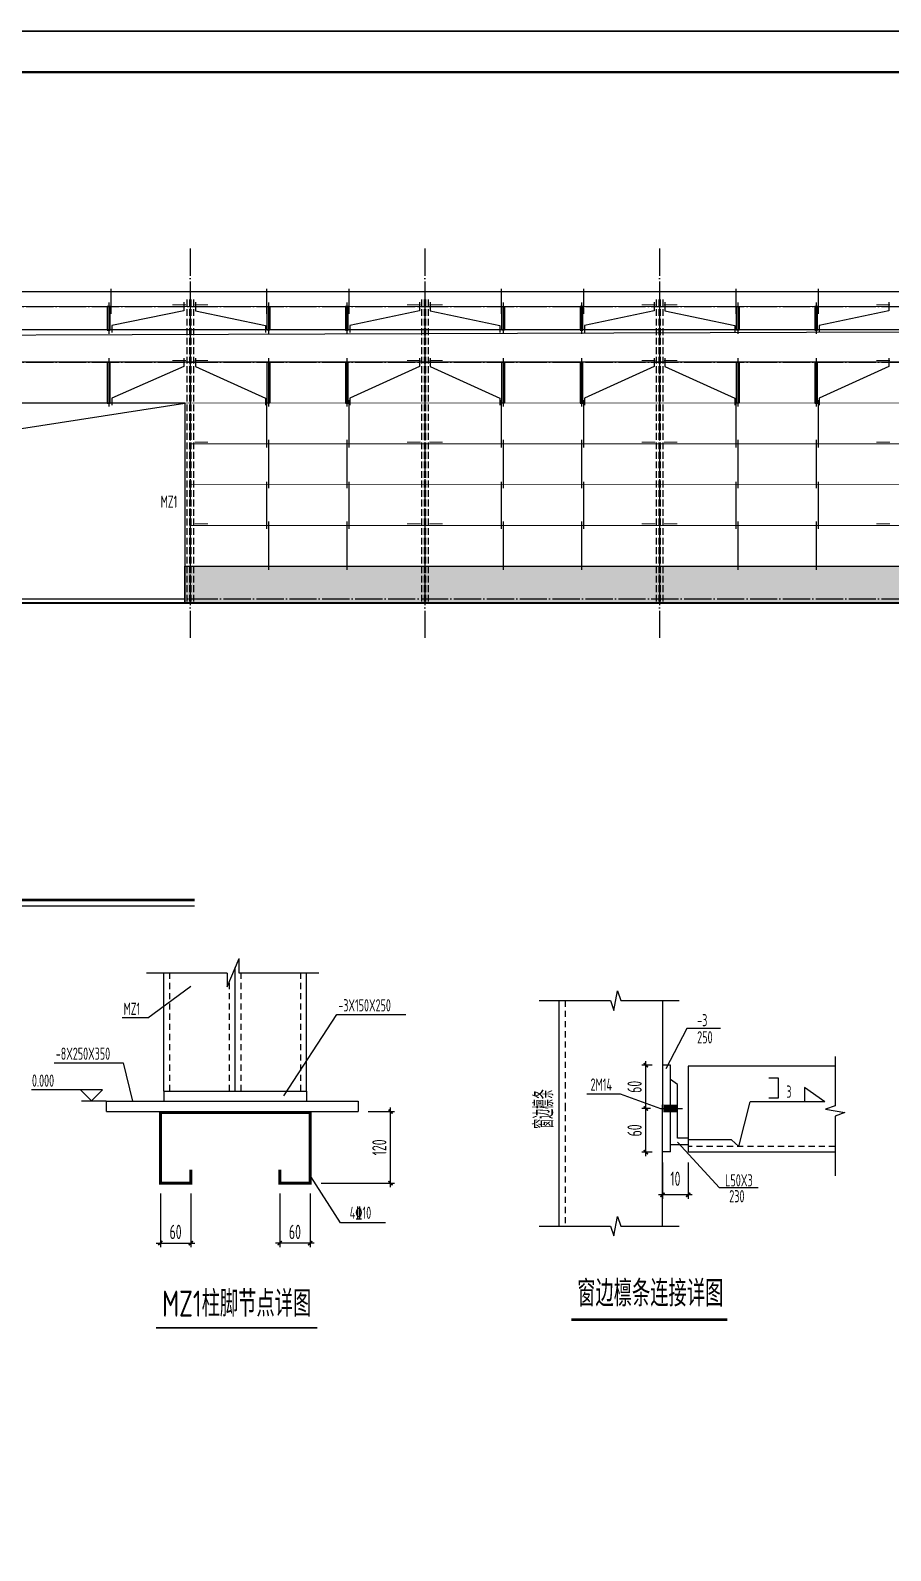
# Model space of a CAD drawing. Extents: x 447413 to 2975780, y -1432727 to 1301644.
# Drawn here: x 2332287 to 2363922, y -765574 to -709694 of the extents above; entities that cross this region are included whole.
import ezdxf
from ezdxf.enums import TextEntityAlignment as Align

# ---------------------------------------------------------------- set-up
doc = ezdxf.new("R2010")
doc.units = 0
doc.header["$LTSCALE"] = 1000
doc.header["$MEASUREMENT"] = 0
for name, pattern in [('DASH', [0.35, 0.25, -0.1]), ('DASHED', [0.75, 0.5, -0.25]), ('DOTE', [2.42, 2, -0.2, 0.02, -0.2]), ('HIDDEN', [7, 5, -2]), ('x', [5, 3, -2]), ('x1', [2.5, 1.5, -1])]:
    doc.linetypes.add(name, pattern=pattern)
for name, color, linetype in [('AXIS', 3, 'Continuous'), ('AXIS_DIM', 3, 'Continuous'), ('COLU_DE_NUM', 7, 'Continuous'), ('DIM', 3, 'Continuous'), ('DIM_SYMB', 3, 'Continuous'), ('DOTE', 1, 'Continuous'), ('LG', 200, 'Continuous'), ('PUB_TEXT', 7, 'Continuous'), ('TEXT', 6, 'Continuous'), ('THIN', 7, 'Continuous'), ('TL-细线', 3, 'Continuous'), ('WINDOW', 4, 'Continuous'), ('X', 2, 'x'), ('中实线', 4, 'Continuous'), ('图框', 253, 'Continuous'), ('墙梁', 2, 'Continuous'), ('文字', 3, 'Continuous'), ('柱子', 3, 'Continuous'), ('虚线', 1, 'HIDDEN'), ('轮廓线', 3, 'Continuous')]:
    doc.layers.add(name, color=color, linetype=linetype)
doc.layers.add('屋面隅撑', color=10, linetype='Continuous', lineweight=30)
doc.styles.add('TSSD_Dimension', font='sysz.shx', dxfattribs={"width": 0.7, "bigfont": 'syfs.shx'})
doc.styles.add('TSSD_Label', font='Tssdeng.shx', dxfattribs={"width": 0.7, "bigfont": 'hztxt.shx'})
doc.dimstyles.new('TSSD_10_150', dxfattribs={"dimtxt": 525, "dimasz": 150, "dimexe": 150, "dimexo": 375, "dimgap": 150, "dimtad": 1, "dimdec": 0, "dimlfac": 0.066667, "dimzin": 0, "dimdsep": 46, "dimtxsty": 'TSSD_Dimension', "dimblk": 'ARCHTICK', "dimblk1": 'ARCHTICK', "dimblk2": 'ARCHTICK', "dimcen": 0, "dimdle": 150, "dimclrt": 7, "dimadec": 0, "dimazin": 0, "dimtfac": 1, "dimtdec": 0, "dimtix": 1, "dimtmove": 2, "dimatfit": 3, "dimfxl": 0, "dimtolj": 1, "dimtzin": 0, "dimarcsym": 0})

# ---------------------------------------------------------------- blocks, each defined once
blk = doc.blocks.new('A$C6B0021A6')
at = {"layer": '图框', "color": 2, "const_width": 40, "elevation": -84000}
blk.add_lwpolyline([(20, 84120), (118920, 84120), (118920, 20), (20, 20)], close=True, dxfattribs=at)
at = {"layer": '图框', "color": 153, "const_width": 58, "elevation": -84000}
blk.add_lwpolyline([(111420, 1020), (2520, 1020), (2520, 83120), (111420, 83120)], close=True, dxfattribs=at)
blk = doc.blocks.new('_ArchTick')
at = {"color": 0, "linetype": 'ByBlock', "const_width": 0.4}
blk.add_lwpolyline([(-0.5, -0.5), (0.5, 0.5)], dxfattribs=at)
blk = doc.blocks.new('*D80')
at = {"layer": 'AXIS_DIM', "color": 0, "lineweight": -2, "transparency": 16777216}
for p, q in [((2345532, -752217), (2345532, -749286)), ((2344715, -749436), (2345682, -749436)), ((2342977, -752067), (2345682, -752067))]:
    blk.add_line(p, q, dxfattribs=at)
at = {"layer": 'Defpoints', "color": 0, "transparency": 16777216}
for p in [(2344340, -749436), (2345532, -749436), (2342602, -752067)]:
    blk.add_point(p, dxfattribs=at)
at = {"layer": 'AXIS_DIM', "color": 0, "lineweight": -2, "transparency": 16777216, "xscale": 150, "yscale": 150, "zscale": 150}
for p, rotation in [((2345532, -749436), 90), ((2345532, -752067), 270)]:
    blk.add_blockref('_ArchTick', p, dxfattribs=dict(at, rotation=rotation))
at = {"layer": 'AXIS_DIM', "color": 7, "transparency": 16777216, "insert": (2345119, -750752), "char_height": 525, "attachment_point": 5, "rotation": 90, "style": 'TSSD_Dimension'}
blk.add_mtext('\\A1;120', dxfattribs=at)
blk = doc.blocks.new('*D81')
at = {"layer": 'AXIS_DIM', "color": 0, "lineweight": -2, "transparency": 16777216}
for p, q in [((2337067, -752442), (2337067, -754421)), ((2338186, -752442), (2338186, -754421)), ((2336917, -754271), (2338336, -754271))]:
    blk.add_line(p, q, dxfattribs=at)
at = {"layer": 'Defpoints', "color": 0, "transparency": 16777216}
for p in [(2337067, -752067), (2338186, -752067), (2338186, -754271)]:
    blk.add_point(p, dxfattribs=at)
at = {"layer": 'AXIS_DIM', "color": 0, "lineweight": -2, "transparency": 16777216, "xscale": 150, "yscale": 150, "zscale": 150, "rotation": 180}
blk.add_blockref('_ArchTick', (2337067, -754271), dxfattribs=at)
at = {"layer": 'AXIS_DIM', "color": 0, "lineweight": -2, "transparency": 16777216, "xscale": 150, "yscale": 150, "zscale": 150}
blk.add_blockref('_ArchTick', (2338186, -754271), dxfattribs=at)
at = {"layer": 'AXIS_DIM', "color": 7, "transparency": 16777216, "insert": (2337627, -753859), "char_height": 525, "attachment_point": 5, "style": 'TSSD_Dimension'}
blk.add_mtext('\\A1;60', dxfattribs=at)
blk = doc.blocks.new('*D82')
at = {"layer": 'AXIS_DIM', "color": 0, "lineweight": -2, "transparency": 16777216}
for p, q in [((2341457, -752442), (2341457, -754421)), ((2342575, -752442), (2342575, -754421)), ((2342725, -754271), (2341307, -754271))]:
    blk.add_line(p, q, dxfattribs=at)
at = {"layer": 'Defpoints', "color": 0, "transparency": 16777216}
for p in [(2341457, -752067), (2342575, -752067), (2341457, -754271)]:
    blk.add_point(p, dxfattribs=at)
at = {"layer": 'AXIS_DIM', "color": 0, "lineweight": -2, "transparency": 16777216, "xscale": 150, "yscale": 150, "zscale": 150, "rotation": 180}
blk.add_blockref('_ArchTick', (2341457, -754271), dxfattribs=at)
at = {"layer": 'AXIS_DIM', "color": 0, "lineweight": -2, "transparency": 16777216, "xscale": 150, "yscale": 150, "zscale": 150}
blk.add_blockref('_ArchTick', (2342575, -754271), dxfattribs=at)
at = {"layer": 'AXIS_DIM', "color": 7, "transparency": 16777216, "insert": (2342016, -753859), "char_height": 525, "attachment_point": 5, "style": 'TSSD_Dimension'}
blk.add_mtext('\\A1;60', dxfattribs=at)
blk = doc.blocks.new('*D83')
at = {"layer": 'AXIS_DIM', "color": 0, "lineweight": -2, "transparency": 16777216}
for p, q in [((2355533, -751305), (2355533, -752647)), ((2356480, -751305), (2356480, -752647)), ((2356630, -752497), (2355383, -752497))]:
    blk.add_line(p, q, dxfattribs=at)
at = {"layer": 'Defpoints', "color": 0, "transparency": 16777216}
for p in [(2355533, -750930), (2356480, -750930), (2355533, -752497)]:
    blk.add_point(p, dxfattribs=at)
at = {"layer": 'AXIS_DIM', "color": 0, "lineweight": -2, "transparency": 16777216, "xscale": 150, "yscale": 150, "zscale": 150, "rotation": 180}
blk.add_blockref('_ArchTick', (2355533, -752497), dxfattribs=at)
at = {"layer": 'AXIS_DIM', "color": 0, "lineweight": -2, "transparency": 16777216, "xscale": 150, "yscale": 150, "zscale": 150}
blk.add_blockref('_ArchTick', (2356480, -752497), dxfattribs=at)
at = {"layer": 'AXIS_DIM', "color": 7, "transparency": 16777216, "insert": (2356007, -751907), "char_height": 525, "attachment_point": 5, "style": 'TSSD_Dimension'}
blk.add_mtext('\\A1;10', dxfattribs=at)
blk = doc.blocks.new('*D84')
at = {"layer": 'AXIS_DIM', "color": 0, "lineweight": -2, "transparency": 16777216}
for p, q in [((2355088, -749323), (2354769, -749323)), ((2354919, -751080), (2354919, -749173)), ((2355158, -750930), (2354769, -750930))]:
    blk.add_line(p, q, dxfattribs=at)
at = {"layer": 'Defpoints', "color": 0, "transparency": 16777216}
for p in [(2354919, -749323), (2355463, -749323), (2355533, -750930)]:
    blk.add_point(p, dxfattribs=at)
at = {"layer": 'AXIS_DIM', "color": 0, "lineweight": -2, "transparency": 16777216, "xscale": 150, "yscale": 150, "zscale": 150}
for p, rotation in [((2354919, -749323), 90), ((2354919, -750930), 270)]:
    blk.add_blockref('_ArchTick', p, dxfattribs=dict(at, rotation=rotation))
at = {"layer": 'AXIS_DIM', "color": 7, "transparency": 16777216, "insert": (2354507, -750127), "char_height": 525, "attachment_point": 5, "rotation": 90, "style": 'TSSD_Dimension'}
blk.add_mtext('\\A1;60', dxfattribs=at)
blk = doc.blocks.new('*D85')
at = {"layer": 'AXIS_DIM', "color": 0, "lineweight": -2, "transparency": 16777216}
for p, q in [((2354919, -749473), (2354919, -747581)), ((2355158, -747731), (2354769, -747731)), ((2355088, -749323), (2354769, -749323))]:
    blk.add_line(p, q, dxfattribs=at)
at = {"layer": 'Defpoints', "color": 0, "transparency": 16777216}
for p in [(2354919, -747731), (2355533, -747731), (2355463, -749323)]:
    blk.add_point(p, dxfattribs=at)
at = {"layer": 'AXIS_DIM', "color": 0, "lineweight": -2, "transparency": 16777216, "xscale": 150, "yscale": 150, "zscale": 150}
for p, rotation in [((2354919, -747731), 90), ((2354919, -749323), 270)]:
    blk.add_blockref('_ArchTick', p, dxfattribs=dict(at, rotation=rotation))
at = {"layer": 'AXIS_DIM', "color": 7, "transparency": 16777216, "insert": (2354507, -748527), "char_height": 525, "attachment_point": 5, "rotation": 90, "style": 'TSSD_Dimension'}
blk.add_mtext('\\A1;60', dxfattribs=at)

msp = doc.modelspace()

# ---------------------------------------------------------------- hatches: boundary and pattern name
h = msp.add_hatch()
h.set_pattern_fill('AR-B816', color=8, scale=200)
h.set_pattern_definition([(0, (1095394.32, -1241006.1), (0, 242.6208), []), (90, (1095394.32, -1241006.1), (-242.6208, 242.6208), [242.6208, -242.6208])])
h.paths.add_polyline_path([(2337966, -729390.8), (2390065.5, -729390.8), (2390065.5, -730740.8), (2337966, -730740.8)])

# ---------------------------------------------------------------- linework, layer by layer
for p, q in [((2274266.4, -719290.8, 126000), (2390065.5, -719290.8, 126000)), ((2337966, -723390.8, 126000), (2326366, -723390.8, 126000)), ((2337966, -723390.8, 126000), (2326366, -723390.8, 126000)), ((2337966, -723390.8, 126000), (2337966, -730740.8, 126000)), ((2337966, -723390.8, 126000), (2337966, -730740.8, 126000)), ((2337966, -729390.8, 126000), (2390065.5, -729390.8, 126000)), ((2337966, -729390.8, 126000), (2390065.5, -729390.8, 126000)), ((2326366, -730590.8, 126000), (2337966, -730590.8, 126000)), ((2326366, -730590.8, 126000), (2337966, -730590.8, 126000))]:
    msp.add_line(p, q)
at = {"color": 8}
msp.add_line((2328085, -724921.8, 126000), (2337966, -723390.8, 126000), dxfattribs=at)
msp.add_line((2328085, -724921.8, 126000), (2337966, -723390.8, 126000), dxfattribs=at)
at = {"elevation": 126000}
msp.add_lwpolyline([(2337966, -729390.8), (2390065.5, -729390.8), (2390065.5, -730740.8), (2337966, -730740.8)], close=True, dxfattribs=at)
at = {"const_width": 80, "elevation": 126000}
msp.add_lwpolyline([(2271069, -730740.8), (2393048, -730740.8)], dxfattribs=at)
at = {"layer": 'AXIS'}
msp.add_line((2339821.4, -748683.9, 126000), (2339821.4, -744142.1, 126000), dxfattribs=at)
at = {"layer": 'COLU_DE_NUM', "const_width": 62.5, "elevation": 126000}
msp.add_lwpolyline([(2336911.6, -757381.4), (2342838.3, -757381.4)], dxfattribs=at)
at = {"layer": 'DIM'}
for p, q in [((2336609.2, -745993.1, 126000), (2338193, -744831.1, 126000)), ((2341609.7, -748862.1, 126000), (2343552, -745871.2, 126000)), ((2343552, -745871.2, 126000), (2346089.1, -745870.8, 126000)), ((2336609.2, -745993.1, 126000), (2335657.1, -745993.1, 126000)), ((2356431.3, -746385.5, 126000), (2355660.7, -747860.2, 126000)), ((2357671.5, -746385.5, 126000), (2356431.3, -746385.5, 126000)), ((2333160, -747649, 126000), (2335697, -747648.6, 126000)), ((2335697, -747648.6, 126000), (2336038.4, -749050.3, 126000)), ((2334942.7, -748635.5, 126000), (2332332.6, -748635.5, 126000)), ((2334537.7, -749040.5, 126000), (2334132.7, -748635.5, 126000)), ((2334537.7, -749040.5, 126000), (2334942.7, -748635.5, 126000)), ((2335075.7, -749050.3, 126000), (2334164, -749050.3, 126000)), ((2352751.3, -748788.2, 126000), (2353975.5, -748788.2, 126000)), ((2353975.5, -748788.2, 126000), (2355462.7, -749323.2, 126000)), ((2356081.6, -750563.1, 126000), (2357628.9, -752242.4, 126000)), ((2343690.7, -753531.4, 126000), (2342602.4, -751821.5, 126000)), ((2359055, -752242.4, 126000), (2357628.9, -752242.4, 126000)), ((2345348.7, -753531.4, 126000), (2343690.7, -753531.4, 126000))]:
    msp.add_line(p, q, dxfattribs=at)
at = {"layer": 'DIM_SYMB', "const_width": 105}
msp.add_lwpolyline([(2327522.6, -741657.7), (2338322.9, -741657.7)], dxfattribs=at)
at = {"layer": 'DIM_SYMB'}
msp.add_lwpolyline([(2327522.6, -741867.7), (2338322.9, -741867.7)], dxfattribs=at)
at = {"layer": 'DOTE', "color": 8, "linetype": 'DOTE', "ltscale": 0.5}
for p, q in [((2338166, -717715.6, 126000), (2338166, -732020.5, 126000)), ((2346795.5, -717715.6, 126000), (2346795.5, -732020.5, 126000)), ((2355425.5, -717715.6, 126000), (2355425.5, -732020.5, 126000))]:
    msp.add_line(p, q, dxfattribs=at)
at = {"layer": 'DOTE', "color": 8, "linetype": 'DOTE', "ltscale": 0.5, "elevation": 126000}
for points in [[(2271632.3, -719290.8), (2392618.2, -719290.8)], [(2271632.3, -719840.8), (2392618.2, -719840.8)], [(2271632.3, -720690.8), (2392618.2, -720690.8)], [(2271632.3, -721890.8), (2392618.2, -721890.8)], [(2271632.3, -730590.8), (2392618.2, -730590.8)]]:
    msp.add_lwpolyline(points, dxfattribs=at)
at = {"layer": 'LG'}
for p, q in [((2335166, -719694.9, 126000), (2335166, -720844.9, 126000)), ((2335241.9, -719189.6, 126000), (2335241.9, -720115.5, 126000)), ((2340964.8, -719189.6, 126000), (2340964.8, -720115.5, 126000)), ((2341040.8, -719694.9, 126000), (2341040.8, -720844.9, 126000)), ((2343920.8, -719694.9, 126000), (2343920.8, -720844.9, 126000)), ((2343996.7, -719189.6, 126000), (2343996.7, -720115.5, 126000)), ((2349594.6, -719189.6, 126000), (2349594.6, -720115.5, 126000)), ((2349670.5, -719694.9, 126000), (2349670.5, -720844.9, 126000)), ((2352550.5, -719694.9, 126000), (2352550.5, -720844.9, 126000)), ((2352626.5, -719189.6, 126000), (2352626.5, -720115.5, 126000)), ((2358224.6, -719189.6, 126000), (2358224.6, -720115.5, 126000)), ((2358300.5, -719694.9, 126000), (2358300.5, -720844.9, 126000)), ((2361180.5, -719694.9, 126000), (2361180.5, -720844.9, 126000)), ((2361256.5, -719189.6, 126000), (2361256.5, -720115.5, 126000)), ((2335166, -721744.9, 126000), (2335166, -723518.9, 126000)), ((2341040.8, -721744.9, 126000), (2341040.8, -723518.9, 126000)), ((2343920.8, -721744.9, 126000), (2343920.8, -723518.9, 126000)), ((2349670.5, -721744.9, 126000), (2349670.5, -723518.9, 126000)), ((2352550.5, -721744.9, 126000), (2352550.5, -723518.9, 126000)), ((2358300.5, -721744.9, 126000), (2358300.5, -723518.9, 126000)), ((2361180.5, -721744.9, 126000), (2361180.5, -723518.9, 126000)), ((2340964.8, -723289.6, 126000), (2340964.8, -725020.7, 126000)), ((2343996.7, -723289.6, 126000), (2343996.7, -725020.7, 126000)), ((2349594.6, -723289.6, 126000), (2349594.6, -725020.7, 126000)), ((2352626.5, -723289.6, 126000), (2352626.5, -725020.7, 126000)), ((2358224.6, -723289.6, 126000), (2358224.6, -725020.7, 126000)), ((2361256.5, -723289.6, 126000), (2361256.5, -725020.7, 126000)), ((2341040.8, -724744.9, 126000), (2341040.8, -726518.9, 126000)), ((2343920.8, -724744.9, 126000), (2343920.8, -726518.9, 126000)), ((2349670.5, -724744.9, 126000), (2349670.5, -726518.9, 126000)), ((2352550.5, -724744.9, 126000), (2352550.5, -726518.9, 126000)), ((2358300.5, -724744.9, 126000), (2358300.5, -726518.9, 126000)), ((2361180.5, -724744.9, 126000), (2361180.5, -726518.9, 126000)), ((2340964.8, -726289.6, 126000), (2340964.8, -728020.7, 126000)), ((2343996.7, -726289.6, 126000), (2343996.7, -728020.7, 126000)), ((2349594.6, -726289.6, 126000), (2349594.6, -728020.7, 126000)), ((2352626.5, -726289.6, 126000), (2352626.5, -728020.7, 126000)), ((2358224.6, -726289.6, 126000), (2358224.6, -728020.7, 126000)), ((2361256.5, -726289.6, 126000), (2361256.5, -728020.7, 126000)), ((2341040.8, -727744.9, 126000), (2341040.8, -729518.9, 126000)), ((2343920.8, -727744.9, 126000), (2343920.8, -729518.9, 126000)), ((2349670.5, -727744.9, 126000), (2349670.5, -729518.9, 126000)), ((2352550.5, -727744.9, 126000), (2352550.5, -729518.9, 126000)), ((2358300.5, -727744.9, 126000), (2358300.5, -729518.9, 126000)), ((2361180.5, -727744.9, 126000), (2361180.5, -729518.9, 126000))]:
    msp.add_line(p, q, dxfattribs=at)
at = {"layer": 'LG', "elevation": 126000}
for points in [[(2337926.2, -719688.3), (2337926.2, -720004.3), (2335279.3, -720543.2), (2335279.3, -720796.1)], [(2338362.2, -719688.3), (2338362.2, -720004.3), (2340927.4, -720543.2), (2340927.4, -720796.1)], [(2346599.3, -719688.3), (2346599.3, -720004.3), (2344034.1, -720543.2), (2344034.1, -720796.1)], [(2346992, -719688.3), (2346992, -720004.3), (2349557.2, -720543.2), (2349557.2, -720796.1)], [(2355229.1, -719688.3), (2355229.1, -720004.3), (2352663.9, -720543.2), (2352663.9, -720796.1)], [(2355622, -719688.3), (2355622, -720004.3), (2358187.2, -720543.2), (2358187.2, -720796.1)], [(2363859.1, -719688.3), (2363859.1, -720004.3), (2361293.9, -720543.2), (2361293.9, -720796.1)], [(2337925.6, -721738.3), (2337925.6, -722054.3), (2335279.3, -723217.3), (2335279.3, -723470.2)], [(2338362.2, -721738.3), (2338362.2, -722054.3), (2340927.4, -723217.3), (2340927.4, -723470.2)], [(2346599.3, -721738.3), (2346599.3, -722054.3), (2344034.1, -723217.3), (2344034.1, -723470.2)], [(2346992, -721738.3), (2346992, -722054.3), (2349557.2, -723217.3), (2349557.2, -723470.2)], [(2355229.1, -721738.3), (2355229.1, -722054.3), (2352663.9, -723217.3), (2352663.9, -723470.2)], [(2355622, -721738.3), (2355622, -722054.3), (2358187.2, -723217.3), (2358187.2, -723470.2)], [(2363859.1, -721738.3), (2363859.1, -722054.3), (2361293.9, -723217.3), (2361293.9, -723470.2)]]:
    msp.add_lwpolyline(points, dxfattribs=at)
at = {"layer": 'LG', "color": 7, "elevation": 126000}
for points in [[(2335114.9, -719840.8), (2335114.9, -720716.7), (2335217.1, -720716.7), (2335217.1, -719840.8)], [(2341091.9, -719840.8), (2341091.9, -720716.7), (2340989.6, -720716.7), (2340989.6, -719840.8)], [(2343869.6, -719840.8), (2343869.6, -720716.7), (2343971.9, -720716.7), (2343971.9, -719840.8)], [(2349721.7, -719840.8), (2349721.7, -720716.7), (2349619.4, -720716.7), (2349619.4, -719840.8)], [(2352499.4, -719840.8), (2352499.4, -720716.7), (2352601.7, -720716.7), (2352601.7, -719840.8)], [(2358351.7, -719840.8), (2358351.7, -720716.7), (2358249.4, -720716.7), (2358249.4, -719840.8)], [(2361129.4, -719840.8), (2361129.4, -720716.7), (2361231.7, -720716.7), (2361231.7, -719840.8)], [(2335114.9, -721890.8), (2335114.9, -723390.8), (2335217.1, -723390.8), (2335217.1, -721890.8)], [(2341091.9, -721890.8), (2341091.9, -723390.8), (2340989.6, -723390.8), (2340989.6, -721890.8)], [(2343869.6, -721890.8), (2343869.6, -723390.8), (2343971.9, -723390.8), (2343971.9, -721890.8)], [(2349721.7, -721890.8), (2349721.7, -723390.8), (2349619.4, -723390.8), (2349619.4, -721890.8)], [(2352499.4, -721890.8), (2352499.4, -723390.8), (2352601.7, -723390.8), (2352601.7, -721890.8)], [(2358351.7, -721890.8), (2358351.7, -723390.8), (2358249.4, -723390.8), (2358249.4, -721890.8)], [(2361129.4, -721890.8), (2361129.4, -723390.8), (2361231.7, -723390.8), (2361231.7, -721890.8)]]:
    msp.add_lwpolyline(points, close=True, dxfattribs=at)
at = {"layer": 'TEXT', "const_width": 92.6, "elevation": 126000}
msp.add_lwpolyline([(2352182, -757088.2), (2357920.3, -757088.2)], dxfattribs=at)
at = {"layer": 'THIN'}
for p, q in [((2339525.3, -744851.1, 126000), (2339962.7, -743804, 126000)), ((2339962.7, -744350.7, 126000), (2339962.7, -743804, 126000)), ((2339525.3, -744350.7, 126000), (2336560.7, -744350.7, 126000)), ((2337198.2, -748683.9, 126000), (2337198.2, -744350.7, 126000)), ((2339525.3, -744350.7, 126000), (2339525.3, -744851.1, 126000)), ((2342898.6, -744350.7, 126000), (2339962.7, -744350.7, 126000)), ((2342444.7, -748683.9, 126000), (2342444.7, -744350.7, 126000)), ((2351724.4, -745359, 126000), (2351724.4, -749193.7, 126000)), ((2355532.7, -745359, 126000), (2355532.7, -749193.7, 126000)), ((2361879.1, -747769.6, 126000), (2356480.3, -747769.6, 126000)), ((2356480.3, -747769.6, 126000), (2356480.3, -750929.9, 126000)), ((2359448.7, -748197, 126000), (2359782.1, -748197, 126000)), ((2359782.1, -748197, 126000), (2359782.1, -748943.9, 126000)), ((2337198.2, -748683.9, 126000), (2337198.2, -749050.3, 126000)), ((2337198.2, -748683.9, 126000), (2342444.7, -748683.9, 126000)), ((2342444.7, -748683.9, 126000), (2342444.7, -749050.3, 126000)), ((2360756, -748554.1, 126000), (2360756, -749081.6, 126000)), ((2361500.7, -749081.6, 126000), (2360756, -748554.1, 126000)), ((2351724.4, -749193.7, 126000), (2351724.4, -753649.4, 126000)), ((2355532.7, -753649.4, 126000), (2355532.7, -749193.7, 126000)), ((2358334.9, -750724.4, 126000), (2358752.5, -749081.6, 126000)), ((2361500.7, -749081.6, 126000), (2358752.5, -749081.6, 126000)), ((2359782.1, -748943.9, 126000), (2359448.7, -748943.9, 126000)), ((2361879.1, -750929.9, 126000), (2356480.3, -750929.9, 126000))]:
    msp.add_line(p, q, dxfattribs=at)
at = {"layer": 'THIN', "elevation": 126000}
for points in [[(2351003.2, -745359), (2353619.4, -745359), (2353749.4, -745716.2), (2353875.4, -745001.8), (2354002.2, -745359), (2356151.2, -745359)], [(2361879.1, -747412.5), (2361879.1, -749219.6), (2361521.9, -749349.6), (2362236.3, -749475.6), (2361879.1, -749602.3), (2361879.1, -751792.4)], [(2351003.2, -753649.4), (2353619.4, -753649.4), (2353749.4, -754006.6), (2353875.4, -753292.2), (2354002.2, -753649.4), (2356151.2, -753649.4)]]:
    msp.add_lwpolyline(points, dxfattribs=at)
at = {"layer": 'TL-细线'}
for p, q in [((2335081.8, -749050.3, 126000), (2344339.8, -749050.3, 126000)), ((2335081.8, -749436.3, 126000), (2335081.8, -749050.3, 126000)), ((2344339.8, -749050.3, 126000), (2344339.8, -749436.3, 126000)), ((2335081.8, -749436.3, 126000), (2344339.8, -749436.3, 126000))]:
    msp.add_line(p, q, dxfattribs=at)
at = {"layer": 'TL-细线', "elevation": 126000}
for points, const_width in [([(2337067.5, -749436.3), (2337067.5, -752067.2), (2338185.8, -752067.2), (2338185.8, -751575.7)], 108), ([(2342575.4, -749480.1), (2337067.5, -749480.1)], 90), ([(2342575.4, -749436.3), (2342575.4, -752067.2), (2341457, -752067.2), (2341457, -751575.7)], 108)]:
    msp.add_lwpolyline(points, dxfattribs=dict(at, const_width=const_width))
at = {"layer": 'WINDOW', "elevation": 126000}
for points in [[(2389165.5, -720690.8), (2389165.5, -721890.8), (2275166.4, -721890.8), (2275166.4, -720690.8), (2389165.5, -720690.8)], [(2275166.4, -721890.8), (2275810.3, -721078.7), (2389165.5, -720690.8)]]:
    msp.add_lwpolyline(points, dxfattribs=at)
at = {"layer": 'X', "color": 8, "linetype": 'x1', "ltscale": 0.15}
for p, q in [((2337414.2, -748683.9, 126000), (2337414.2, -744350.7, 126000)), ((2339605.4, -748683.9, 126000), (2339605.4, -744659.2, 126000)), ((2340037.4, -748683.9, 126000), (2340037.4, -744350.7, 126000)), ((2342228.7, -748683.9, 126000), (2342228.7, -744350.7, 126000)), ((2351958, -745359, 126000), (2351958, -749193.7, 126000)), ((2351958, -749193.7, 126000), (2351958, -753649.4, 126000)), ((2361879.1, -750724.4, 126000), (2356480.3, -750724.4, 126000))]:
    msp.add_line(p, q, dxfattribs=at)
at = {"layer": '中实线', "ltscale": 0.25}
for p, q in [((2355827.5, -747730.7, 126000), (2355532.7, -747730.7, 126000)), ((2355827.5, -750912.8, 126000), (2355827.5, -747730.7, 126000)), ((2356086.1, -748446.8, 126000), (2355827.5, -748261.9, 126000)), ((2355462.7, -749323.2, 126000), (2356269.2, -749323.2, 126000)), ((2356480.3, -750409.8, 126000), (2356086.1, -750409.8, 126000)), ((2355827.5, -750912.8, 126000), (2355532.7, -750912.8, 126000)), ((2356480.3, -750661.4, 126000), (2355827.5, -750661.4, 126000))]:
    msp.add_line(p, q, dxfattribs=at)
at = {"layer": '中实线', "ltscale": 0.2}
for p, q in [((2356086.1, -750409.8, 126000), (2356086.1, -748446.8, 126000)), ((2351724.4, -749193.7, 126000), (2351724.4, -753649.4, 126000))]:
    msp.add_line(p, q, dxfattribs=at)
at = {"layer": '中实线', "ltscale": 0.25, "const_width": 283.5, "elevation": 126000}
msp.add_lwpolyline([(2355559, -749323.2), (2356086.1, -749323.2)], dxfattribs=at)
at = {"layer": '墙梁', "color": 2, "const_width": 30, "elevation": 126000}
for points in [[(2390065.5, -719290.8), (2274266.4, -719290.8)], [(2390065.5, -719840.8), (2274266.4, -719840.8)], [(2390065.5, -720690.8), (2274266.4, -720690.8)], [(2390065.5, -721890.8), (2274266.4, -721890.8)], [(2390065.5, -723390.8), (2274266.4, -723390.8)], [(2337966, -730740.8), (2337966, -723390.8)], [(2390065.5, -724890.8), (2338166, -724890.8)], [(2390065.5, -726390.8), (2338166, -726390.8)], [(2390065.5, -727890.8), (2338166, -727890.8)], [(2390065.5, -729390.8), (2338166, -729390.8)]]:
    msp.add_lwpolyline(points, dxfattribs=at)
at = {"layer": '屋面隅撑', "const_width": 30, "elevation": 126000}
for points in [[(2337508.7, -719779.2), (2338008.7, -719779.2)], [(2338823.2, -719779.2), (2338323.2, -719779.2)], [(2346138.3, -719779.2), (2346638.3, -719779.2)], [(2347452.8, -719779.2), (2346952.8, -719779.2)], [(2354768.3, -719779.2), (2355268.3, -719779.2)], [(2356082.8, -719779.2), (2355582.8, -719779.2)], [(2363398.3, -719779.2), (2363898.3, -719779.2)], [(2337508.7, -721829.2), (2338008.7, -721829.2)], [(2338823.2, -721829.2), (2338323.2, -721829.2)], [(2346138.3, -721829.2), (2346638.3, -721829.2)], [(2347452.8, -721829.2), (2346952.8, -721829.2)], [(2354768.3, -721829.2), (2355268.3, -721829.2)], [(2356082.8, -721829.2), (2355582.8, -721829.2)], [(2363398.3, -721829.2), (2363898.3, -721829.2)], [(2338823.2, -724829.2), (2338323.2, -724829.2)], [(2346138.3, -724829.2), (2346638.3, -724829.2)], [(2347452.8, -724829.2), (2346952.8, -724829.2)], [(2354768.3, -724829.2), (2355268.3, -724829.2)], [(2356082.8, -724829.2), (2355582.8, -724829.2)], [(2363398.3, -724829.2), (2363898.3, -724829.2)], [(2338823.2, -727829.2), (2338323.2, -727829.2)], [(2346138.3, -727829.2), (2346638.3, -727829.2)], [(2347452.8, -727829.2), (2346952.8, -727829.2)], [(2354768.3, -727829.2), (2355268.3, -727829.2)], [(2356082.8, -727829.2), (2355582.8, -727829.2)], [(2363398.3, -727829.2), (2363898.3, -727829.2)]]:
    msp.add_lwpolyline(points, dxfattribs=at)
at = {"layer": '柱子', "color": 254, "linetype": 'DASH'}
for p, q in [((2338041, -719590.8, 126000), (2338041, -730740.8, 126000)), ((2338141, -719590.8, 126000), (2338141, -730740.8, 126000)), ((2338191, -719590.8, 126000), (2338191, -730740.8, 126000)), ((2338291, -719590.8, 126000), (2338291, -730740.8, 126000)), ((2346670.5, -719590.8, 126000), (2346670.5, -730740.8, 126000)), ((2346770.5, -719590.8, 126000), (2346770.5, -730740.8, 126000)), ((2346820.5, -719590.8, 126000), (2346820.5, -730740.8, 126000)), ((2346920.5, -719590.8, 126000), (2346920.5, -730740.8, 126000)), ((2355300.5, -719590.8, 126000), (2355300.5, -730740.8, 126000)), ((2355400.5, -719590.8, 126000), (2355400.5, -730740.8, 126000)), ((2355450.5, -719590.8, 126000), (2355450.5, -730740.8, 126000)), ((2355550.5, -719590.8, 126000), (2355550.5, -730740.8, 126000))]:
    msp.add_line(p, q, dxfattribs=at)
at = {"layer": '虚线', "linetype": 'DASHED', "ltscale": 1800}
for q in [(2356480.3, -750472.8, 126000), (2358334.9, -750724.4, 126000)]:
    msp.add_line((2358069.2, -750472.8, 126000), q, dxfattribs=at)
at = {"layer": '轮廓线'}
msp.add_line((2337198.2, -749050.3, 126000), (2342444.7, -749050.3, 126000), dxfattribs=at)

# ---------------------------------------------------------------- block references
at = {"xscale": 1.5, "yscale": 1.5, "zscale": 1.5}
msp.add_blockref('A$C6B0021A6', (2253682, -835904.4, 252000), dxfattribs=at)

# ---------------------------------------------------------------- texts
at = {"layer": 'COLU_DE_NUM', "style": 'TSSD_Label', "width": 0.7}
msp.add_text('MZ1柱脚节点详图', height=960, dxfattribs=at).set_placement((2339874.4, -756443.9, 126000), align=Align.MIDDLE)
msp.add_text('窗边檩条连接详图', height=960, dxfattribs=at).set_placement((2352395.3, -756601.3, 126000))
at = {"layer": 'PUB_TEXT', "style": 'TSSD_Dimension', "width": 0.705882}
for s, p in [('-3', (2356807.6, -746302.6, 126000)), ('250', (2356807.6, -746931.9, 126000)), ('2M14', (2352887.2, -748668.1, 126000)), ('L50X3', (2357836.4, -752188.4, 126000)), ('230', (2357987.9, -752772.5, 126000))]:
    msp.add_text(s, height=450, dxfattribs=at).set_placement(p)
at = {"layer": 'THIN', "style": 'TSSD_Dimension', "width": 0.7}
msp.add_text('窗边檩条', height=720, rotation=90, dxfattribs=at).set_placement((2351523.3, -750063.4, 126000))
at = {"layer": '文字', "style": 'TSSD_Dimension', "width": 0.7}
for s, p in [('MZ1', (2337078.7, -727243, 126000)), ('-3X150X250', (2343612.1, -745755.2, 126000)), ('MZ1', (2335716, -745883, 126000)), ('-8X250X350', (2333220.1, -747533, 126000)), ('0.000', (2332344.7, -748522, 126000)), ('3', (2360088.5, -748927.8, 126000)), ('4%%13210', (2344030.3, -753381.1, 126000))]:
    msp.add_text(s, height=450, dxfattribs=at).set_placement(p)

# ---------------------------------------------------------------- dimensions: what is measured, and where the dimension line sits
at = {"layer": 'AXIS_DIM'}
for base, p1, p2, angle, text, picture, middle in [((2354919, -747730.7, 126000), (2355462.7, -749323.2, 126000), (2355532.7, -747730.7, 126000), 90, '60', '*D85', (2354506.5, -748527, 126000)), ((2345532, -749436.3, 126000), (2342602.4, -752067.2, 126000), (2344339.8, -749436.3, 126000), 90, '120', '*D80', (2345119.5, -750751.7, 126000)), ((2354919, -749323.2, 126000), (2355532.7, -750929.9, 126000), (2355462.7, -749323.2, 126000), 90, '60', '*D84', (2354506.5, -750126.6, 126000)), ((2338185.8, -754271.3, 126000), (2337067.5, -752067.2, 126000), (2338185.8, -752067.2, 126000), 180, '60', '*D81', (2337626.7, -753858.8, 126000))]:
    dim = msp.add_linear_dim(base=base, p1=p1, p2=p2, angle=angle, text=text, dimstyle='TSSD_10_150', dxfattribs=at)
    dim.commit()
    dim.dimension.update_dxf_attribs({"geometry": picture, "text_midpoint": middle})
dim = msp.add_linear_dim(base=(2355532.7, -752497, 126000), p1=(2356480.3, -750929.9, 126000), p2=(2355532.7, -750929.9, 126000), angle=180, text='10', dimstyle='TSSD_10_150', dxfattribs=at)
dim.commit()
dim.dimension.update_dxf_attribs({"geometry": '*D83', "text_midpoint": (2356006.5, -751906.9, 126000), "dimtype": 128})
dim = msp.add_linear_dim(base=(2341457, -754271.3, 126000), p1=(2342575.4, -752067.2, 126000), p2=(2341457, -752067.2, 126000), text='60', dimstyle='TSSD_10_150', dxfattribs=at)
dim.commit()
dim.dimension.update_dxf_attribs({"geometry": '*D82', "text_midpoint": (2342016.2, -753858.8, 126000)})

doc.saveas('drawing.dxf')
